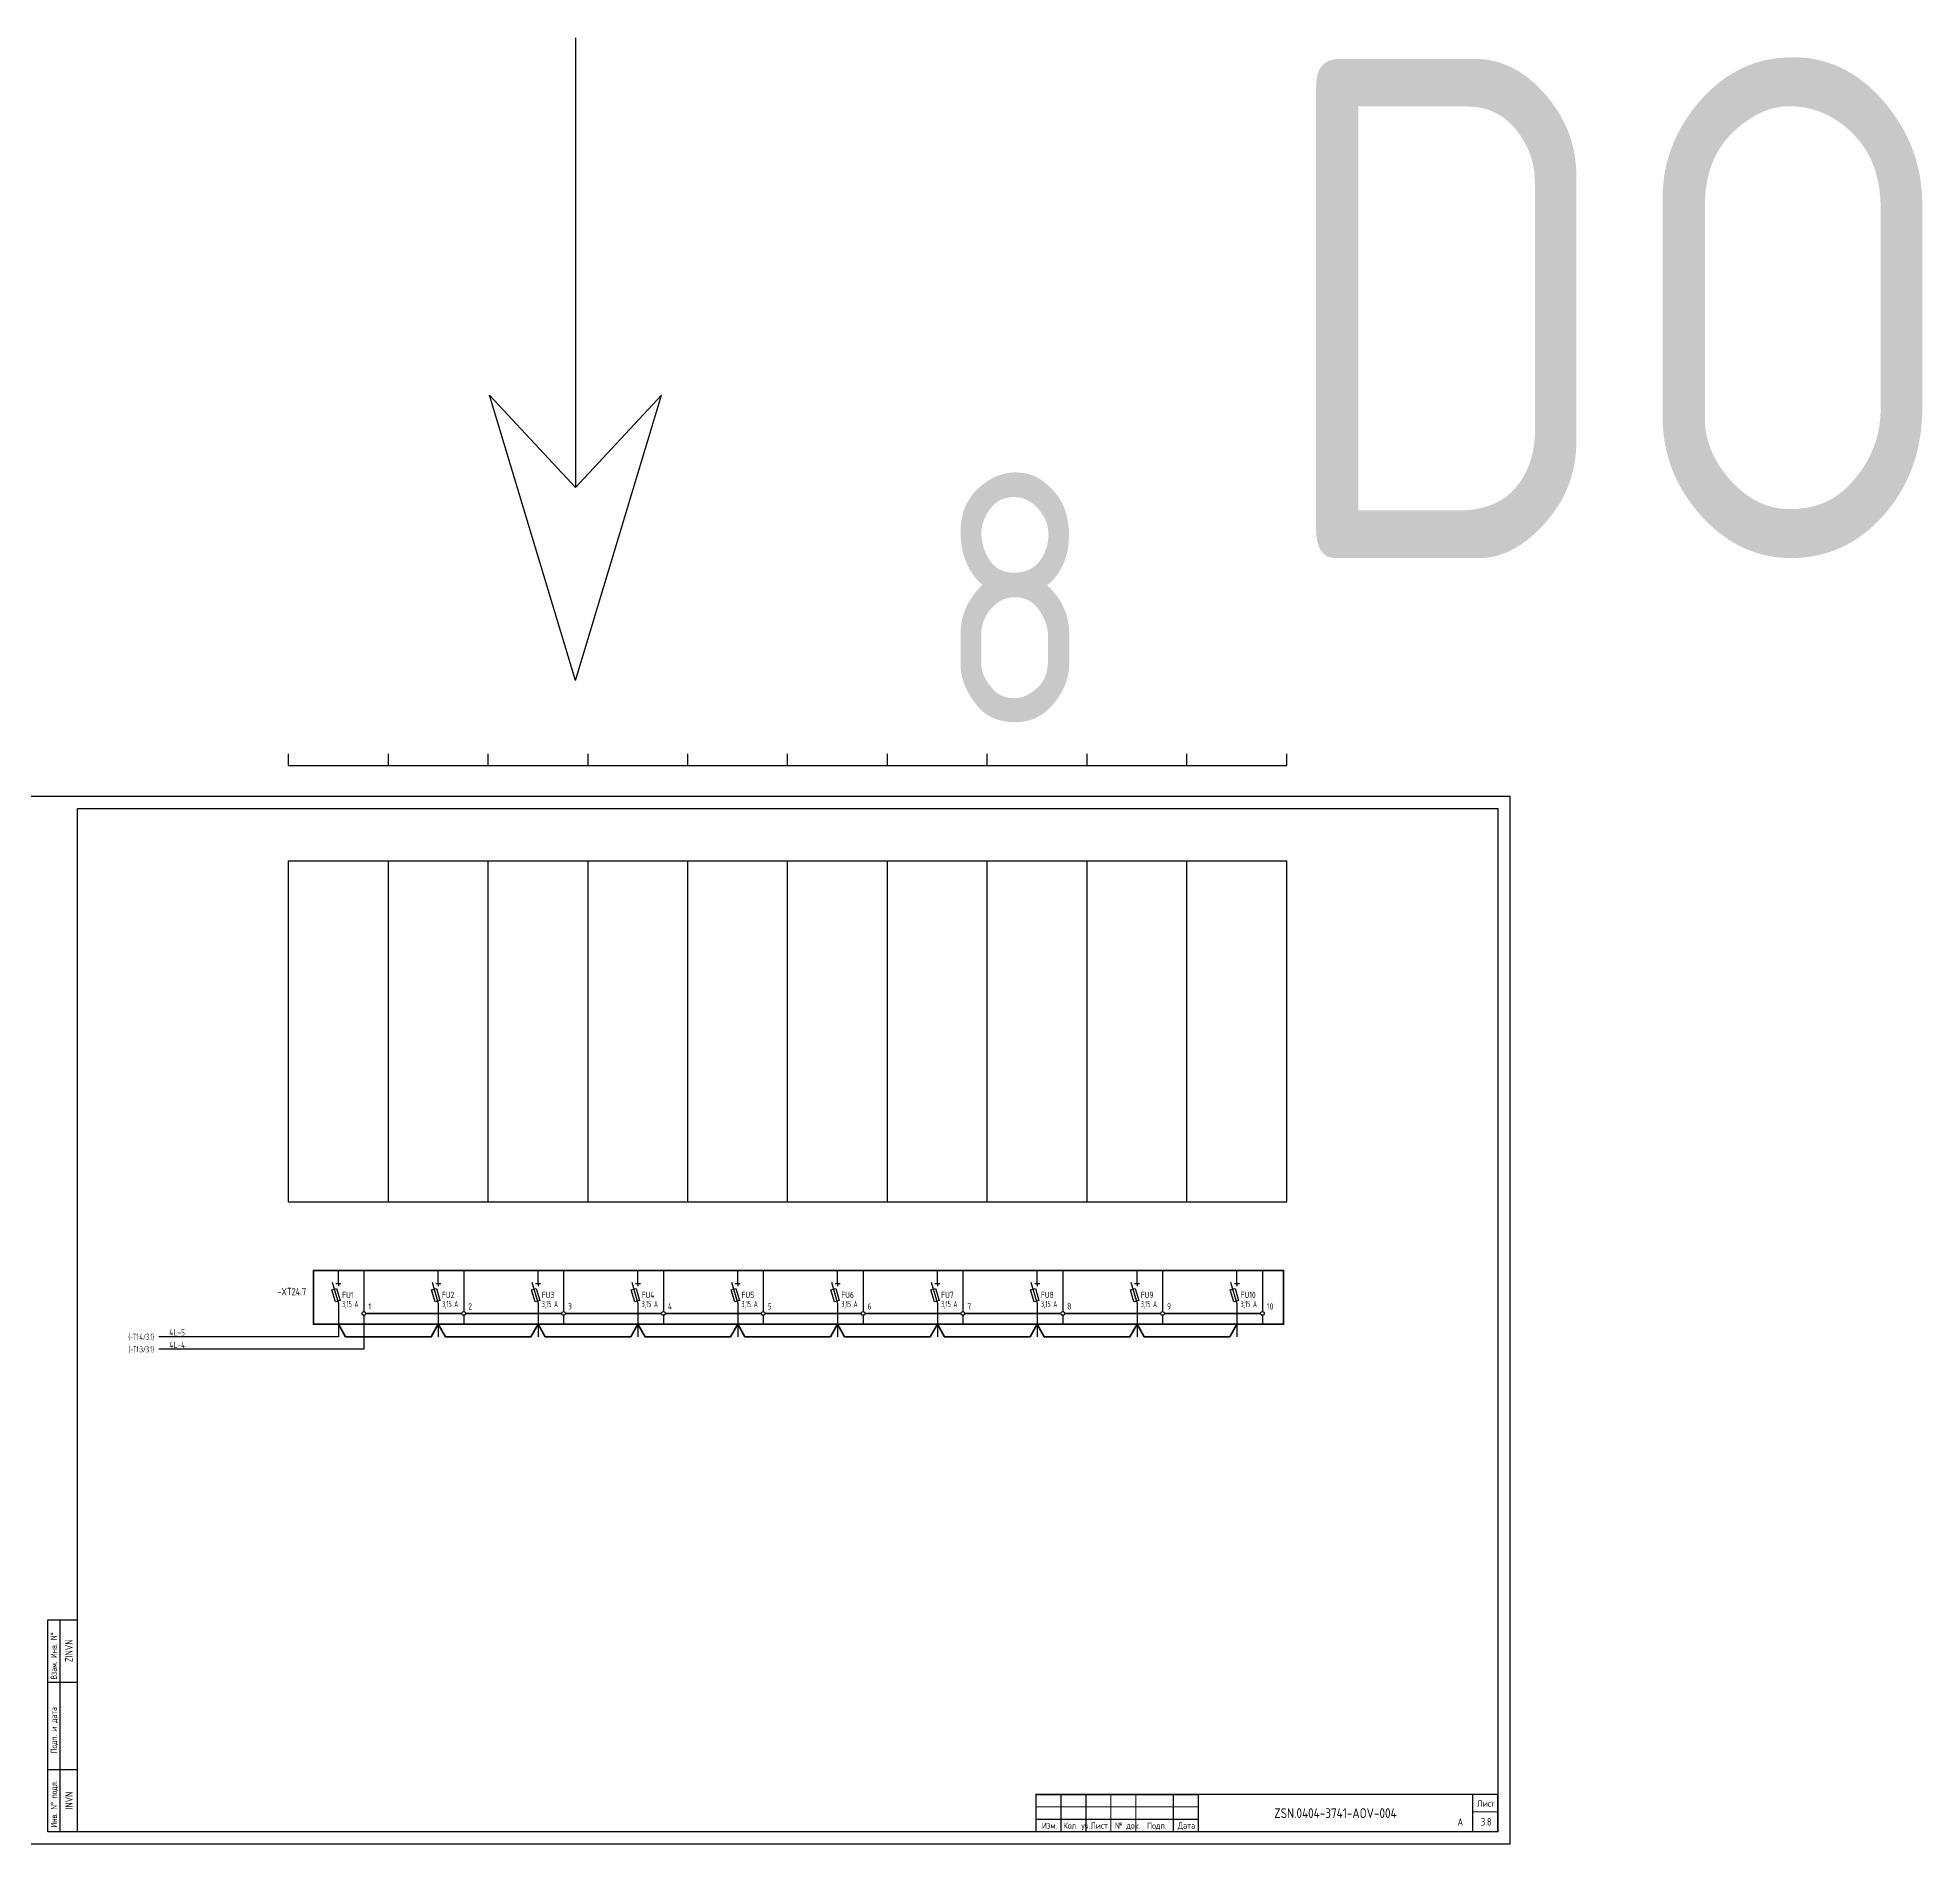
# Model space of a CAD drawing. Header units: millimetres. Extents: x 98 to 20644, y -7467 to -6136.
# Drawn here: x 4260 to 5015, y -7467 to -6743 of the extents above; entities that cross this region are included whole.
import ezdxf
from ezdxf.enums import TextEntityAlignment as Align

# ---------------------------------------------------------------- set-up
doc = ezdxf.new("R2010")
doc.units = ezdxf.units.MM
for name, color, linetype in [('Временный', 6, 'Continuous'), ('КИА_МАРКИРОВКА', 2, 'Continuous'), ('КИА_НАКЛЕЙКИ', 1, 'Continuous'), ('КИА_РАМКИ-ШТАМПЫ', 7, 'Continuous'), ('ФОРМАТ', 7, 'Continuous')]:
    doc.layers.add(name, color=color, linetype=linetype)
doc.styles.add('GOST-A 3-1', font='', dxfattribs={"height": 3})
doc.styles.add('GOSTA-2.5-1', font='', dxfattribs={"width": 0.9, "height": 2.5})
doc.styles.add('ROMAND0-100', font='romand.shx')
doc.styles.add('ROMANS0-60', font='romans.shx', dxfattribs={"width": 0.6})
doc.styles.add('ROMANS0-70', font='romans.shx', dxfattribs={"width": 0.7})
doc.styles.get('GOST-A 3-1').set_extended_font_data('GOST type A')
doc.styles.get('GOSTA-2.5-1').set_extended_font_data('GOST Type AU')

# ---------------------------------------------------------------- blocks, each defined once
blk = doc.blocks.new('frm6')
at = {"layer": 'ФОРМАТ'}
blk.add_line((-185, 15), (-120, 15), dxfattribs=at)
at = {"layer": 'ФОРМАТ', "const_width": 0.5}
blk.add_lwpolyline([(-185, 15), (-185, 0), (0, 0), (0, 15)], close=True, dxfattribs=at)
for points in [[(-175, 15), (-175, 0)], [(-165, 15), (-165, 0)], [(-155, 15), (-155, 0)], [(-145, 15), (-145, 0)], [(-130, 15), (-130, 0)], [(-120, 15), (-120, 0)], [(-10, 15), (-10, 0)], [(-185, 10), (-120, 10)], [(-10, 8), (0, 8)], [(-185, 5), (-120, 5)]]:
    blk.add_lwpolyline(points, dxfattribs=at)
at = {"layer": 'ФОРМАТ', "style": 'GOSTA-2.5-1', "width": 0.95}
for s, p in [('Лист', (-8.17, 9.36)), ('Изм.', (-182.63, 0.5)), ('Кол. уч.', (-173.96, 0.5)), ('Лист', (-163.13, 0.5)), ('№ док.', (-153.38, 0.5)), ('Подп.', (-140.5, 0.44)), ('Дата', (-128.17, 0.5))]:
    blk.add_text(s, height=2.5, dxfattribs=at).set_placement(p, align=Align.BOTTOM_LEFT)
at = {"layer": 'ФОРМАТ', "flags": 8}
for tag, style, width, p in [('R2', 'ROMANS0-70', 0.7, (-184.4, 10)), ('R1', 'ROMANS0-70', 0.7, (-184.4, 5)), ('QTY2', 'ROMANS0-70', 0.65, (-174.28, 10.29)), ('QTY1', 'ROMANS0-70', 0.65, (-174.28, 5.29)), ('SH2', 'ROMANS0-70', 0.7, (-164.3, 10)), ('SH1', 'ROMANS0-70', 0.7, (-164.3, 5)), ('ND2', 'ROMANS0-60', 0.6, (-154.34, 10)), ('ND1', 'ROMANS0-60', 0.6, (-154.34, 5)), ('SIGN2', 'ROMANS0-70', 0.7, (-144.3, 10)), ('SIGN1', 'ROMANS0-70', 0.7, (-144.3, 5)), ('DATE2', 'ROMANS0-70', 0.43, (-129.4, 10)), ('DATE1', 'ROMANS0-70', 0.43, (-129.4, 5))]:
    blk.add_attdef(tag, text='', height=3, dxfattribs=dict(at, style=style, width=width)).set_placement(p, align=Align.BOTTOM_LEFT)
at = {"layer": 'ФОРМАТ', "style": 'ROMANS0-70', "width": 0.7, "flags": 8}
blk.add_attdef('SH', text='', height=3, dxfattribs=at).set_placement((-5.16, 3.75), align=Align.MIDDLE_CENTER)
blk = doc.blocks.new('*T33')
at = {"linetype": 'ByBlock', "lineweight": -2, "transparency": 16777216}
for p, q in [((0, 0), (0, 136.705)), ((0, 136.705), (400, 136.705)), ((40, 0), (40, 136.705)), ((80, 0), (80, 136.705)), ((120, 0), (120, 136.705)), ((160, 0), (160, 136.705)), ((200, 0), (200, 136.705)), ((240, 0), (240, 136.705)), ((280, 0), (280, 136.705)), ((320, 0), (320, 136.705)), ((360, 0), (360, 136.705)), ((400, 0), (400, 136.705)), ((0, 0), (400, 0))]:
    blk.add_line(p, q, dxfattribs=at)

msp = doc.modelspace()

# ---------------------------------------------------------------- linework, layer by layer
for p, q in [((4475.45, -6743.23), (4475.45, -6923.45)), ((4475.45, -7000.73), (4441, -6886.45)), ((4441, -6886.45), (4475.45, -6923.45)), ((4475.45, -7000.73), (4509.9, -6886.45)), ((4509.9, -6886.45), (4475.45, -6923.45)), ((4256, -7047.07), (4850, -7047.07)), ((4276, -7052.07), (4845, -7052.07)), ((4276, -7462.07), (4276, -7052.07)), ((4845, -7052.07), (4845, -7462.07)), ((4850, -7467.07), (4850, -7047.07)), ((4264, -7462.07), (4264, -7377.07)), ((4264, -7377.07), (4276, -7377.07)), ((4269, -7462.07), (4269, -7377.07)), ((4264, -7402.07), (4276, -7402.07)), ((4264, -7437.07), (4276, -7437.07)), ((4269, -7437.07), (4276, -7437.07)), ((4850, -7467.07), (4256, -7467.07)), ((4276, -7462.07), (4264, -7462.07)), ((4845, -7462.07), (4276, -7462.07))]:
    msp.add_line(p, q)
at = {"color": 1}
for p, q in [((4360.5, -7034.81), (4360.5, -7030.19)), ((4400.5, -7034.81), (4400.5, -7030.19)), ((4440.5, -7034.81), (4440.5, -7030.19)), ((4480.5, -7034.81), (4480.5, -7030.19)), ((4520.5, -7034.81), (4520.5, -7030.19)), ((4560.5, -7034.81), (4560.5, -7030.19)), ((4600.5, -7034.81), (4600.5, -7030.19)), ((4640.5, -7034.81), (4640.5, -7030.19)), ((4680.5, -7034.81), (4680.5, -7030.19)), ((4720.5, -7034.81), (4720.5, -7030.19)), ((4760.5, -7034.81), (4760.5, -7030.19)), ((4360.5, -7034.81), (4400.5, -7034.81)), ((4400.5, -7034.81), (4440.5, -7034.81)), ((4440.5, -7034.81), (4480.5, -7034.81)), ((4480.5, -7034.81), (4520.5, -7034.81)), ((4520.5, -7034.81), (4560.5, -7034.81)), ((4560.5, -7034.81), (4600.5, -7034.81)), ((4600.5, -7034.81), (4640.5, -7034.81)), ((4640.5, -7034.81), (4680.5, -7034.81)), ((4680.5, -7034.81), (4720.5, -7034.81)), ((4720.5, -7034.81), (4760.5, -7034.81)), ((4380.5, -7263.73), (4308.58, -7263.73)), ((4380.5, -7258.73), (4380.5, -7263.73)), ((4390.7, -7258.73), (4390.7, -7268.73)), ((4420.5, -7258.73), (4420.5, -7263.73)), ((4460.5, -7258.73), (4460.5, -7263.73)), ((4500.5, -7258.73), (4500.5, -7263.73)), ((4540.5, -7258.73), (4540.5, -7263.73)), ((4580.5, -7258.73), (4580.5, -7263.73)), ((4620.5, -7258.73), (4620.5, -7263.73)), ((4660.5, -7258.73), (4660.5, -7263.73)), ((4700.5, -7258.73), (4700.5, -7263.73)), ((4740.5, -7258.73), (4740.5, -7263.73)), ((4390.7, -7268.73), (4308.58, -7268.73))]:
    msp.add_line(p, q, dxfattribs=at)
at = {"color": 0}
for p, q in [((4380.5, -7242.39), (4380.5, -7237.13)), ((4390.7, -7237.13), (4390.7, -7253.62)), ((4420.5, -7242.39), (4420.5, -7237.13)), ((4430.7, -7237.13), (4430.7, -7253.62)), ((4460.5, -7242.39), (4460.5, -7237.13)), ((4470.7, -7237.13), (4470.7, -7253.62)), ((4500.5, -7242.39), (4500.5, -7237.13)), ((4510.7, -7237.13), (4510.7, -7253.62)), ((4540.5, -7242.39), (4540.5, -7237.13)), ((4550.7, -7237.13), (4550.7, -7253.62)), ((4580.5, -7242.39), (4580.5, -7237.13)), ((4590.7, -7237.13), (4590.7, -7253.62)), ((4620.5, -7242.39), (4620.5, -7237.13)), ((4630.7, -7237.13), (4630.7, -7253.62)), ((4660.5, -7242.39), (4660.5, -7237.13)), ((4670.7, -7237.13), (4670.7, -7253.62)), ((4700.5, -7242.39), (4700.5, -7237.13)), ((4710.7, -7237.13), (4710.7, -7253.62)), ((4740.5, -7242.39), (4740.5, -7237.13)), ((4750.7, -7237.13), (4750.7, -7253.62)), ((4377.85, -7244.95), (4379.77, -7244.38)), ((4379.27, -7249.74), (4377.85, -7244.95)), ((4378, -7241.88), (4380.5, -7250.38)), ((4381.19, -7249.17), (4379.27, -7249.74)), ((4379.5, -7242.39), (4381.5, -7242.39)), ((4379.77, -7244.38), (4381.19, -7249.17)), ((4380.5, -7242.39), (4380.5, -7243.39)), ((4417.85, -7244.95), (4419.77, -7244.38)), ((4419.27, -7249.74), (4417.85, -7244.95)), ((4418, -7241.88), (4420.5, -7250.38)), ((4421.19, -7249.17), (4419.27, -7249.74)), ((4419.5, -7242.39), (4421.5, -7242.39)), ((4419.77, -7244.38), (4421.19, -7249.17)), ((4420.5, -7242.39), (4420.5, -7243.39)), ((4457.85, -7244.95), (4459.77, -7244.38)), ((4459.27, -7249.74), (4457.85, -7244.95)), ((4458, -7241.88), (4460.5, -7250.38)), ((4461.19, -7249.17), (4459.27, -7249.74)), ((4459.5, -7242.39), (4461.5, -7242.39)), ((4459.77, -7244.38), (4461.19, -7249.17)), ((4460.5, -7242.39), (4460.5, -7243.39)), ((4497.85, -7244.95), (4499.77, -7244.38)), ((4499.27, -7249.74), (4497.85, -7244.95)), ((4498, -7241.88), (4500.5, -7250.38)), ((4501.19, -7249.17), (4499.27, -7249.74)), ((4499.5, -7242.39), (4501.5, -7242.39)), ((4499.77, -7244.38), (4501.19, -7249.17)), ((4500.5, -7242.39), (4500.5, -7243.39)), ((4537.85, -7244.95), (4539.77, -7244.38)), ((4539.27, -7249.74), (4537.85, -7244.95)), ((4538, -7241.88), (4540.5, -7250.38)), ((4541.19, -7249.17), (4539.27, -7249.74)), ((4539.5, -7242.39), (4541.5, -7242.39)), ((4539.77, -7244.38), (4541.19, -7249.17)), ((4540.5, -7242.39), (4540.5, -7243.39)), ((4577.85, -7244.95), (4579.77, -7244.38)), ((4579.27, -7249.74), (4577.85, -7244.95)), ((4578, -7241.88), (4580.5, -7250.38)), ((4581.19, -7249.17), (4579.27, -7249.74)), ((4579.5, -7242.39), (4581.5, -7242.39)), ((4579.77, -7244.38), (4581.19, -7249.17)), ((4580.5, -7242.39), (4580.5, -7243.39)), ((4617.85, -7244.95), (4619.77, -7244.38)), ((4619.27, -7249.74), (4617.85, -7244.95)), ((4618, -7241.88), (4620.5, -7250.38)), ((4621.19, -7249.17), (4619.27, -7249.74)), ((4619.5, -7242.39), (4621.5, -7242.39)), ((4619.77, -7244.38), (4621.19, -7249.17)), ((4620.5, -7242.39), (4620.5, -7243.39)), ((4657.85, -7244.95), (4659.77, -7244.38)), ((4659.27, -7249.74), (4657.85, -7244.95)), ((4658, -7241.88), (4660.5, -7250.38)), ((4661.19, -7249.17), (4659.27, -7249.74)), ((4659.5, -7242.39), (4661.5, -7242.39)), ((4659.77, -7244.38), (4661.19, -7249.17)), ((4660.5, -7242.39), (4660.5, -7243.39)), ((4697.85, -7244.95), (4699.77, -7244.38)), ((4699.27, -7249.74), (4697.85, -7244.95)), ((4698, -7241.88), (4700.5, -7250.38)), ((4701.19, -7249.17), (4699.27, -7249.74)), ((4699.5, -7242.39), (4701.5, -7242.39)), ((4699.77, -7244.38), (4701.19, -7249.17)), ((4700.5, -7242.39), (4700.5, -7243.39)), ((4737.85, -7244.95), (4739.77, -7244.38)), ((4739.27, -7249.74), (4737.85, -7244.95)), ((4738, -7241.88), (4740.5, -7250.38)), ((4741.19, -7249.17), (4739.27, -7249.74)), ((4739.5, -7242.39), (4741.5, -7242.39)), ((4739.77, -7244.38), (4741.19, -7249.17)), ((4740.5, -7242.39), (4740.5, -7243.39)), ((4380.5, -7250.38), (4380.5, -7258.73)), ((4390.7, -7255.12), (4390.7, -7258.73)), ((4420.5, -7250.38), (4420.5, -7258.73)), ((4430.7, -7255.12), (4430.7, -7258.73)), ((4460.5, -7250.38), (4460.5, -7258.73)), ((4470.7, -7255.12), (4470.7, -7258.73)), ((4500.5, -7250.38), (4500.5, -7258.73)), ((4510.7, -7255.12), (4510.7, -7258.73)), ((4540.5, -7250.38), (4540.5, -7258.73)), ((4550.7, -7255.12), (4550.7, -7258.73)), ((4580.5, -7250.38), (4580.5, -7258.73)), ((4590.7, -7255.12), (4590.7, -7258.73)), ((4620.5, -7250.38), (4620.5, -7258.73)), ((4630.7, -7255.12), (4630.7, -7258.73)), ((4660.5, -7250.38), (4660.5, -7258.73)), ((4670.7, -7255.12), (4670.7, -7258.73)), ((4700.5, -7250.38), (4700.5, -7258.73)), ((4710.7, -7255.12), (4710.7, -7258.73)), ((4740.5, -7250.38), (4740.5, -7258.73)), ((4750.7, -7255.12), (4750.7, -7258.73))]:
    msp.add_line(p, q, dxfattribs=at)
at = {"color": 1, "linetype": 'Continuous', "lineweight": 40, "ltscale": 8}
for p, q in [((4391.45, -7254.37), (4429.95, -7254.37)), ((4431.45, -7254.37), (4469.95, -7254.37)), ((4471.45, -7254.37), (4509.95, -7254.37)), ((4511.45, -7254.37), (4549.95, -7254.37)), ((4551.45, -7254.37), (4589.95, -7254.37)), ((4591.45, -7254.37), (4629.95, -7254.37)), ((4631.45, -7254.37), (4669.95, -7254.37)), ((4671.45, -7254.37), (4709.95, -7254.37)), ((4711.45, -7254.37), (4749.95, -7254.37))]:
    msp.add_line(p, q, dxfattribs=at)
at = {"color": 0, "lineweight": 40}
msp.add_lwpolyline([(4370.51, -7237.13), (4759.19, -7237.13), (4759.19, -7258.73), (4370.51, -7258.73)], close=True, dxfattribs=at)
at = {"color": 1, "lineweight": 50}
for points in [[(4380.5, -7258.73), (4383.34, -7263.73), (4417.66, -7263.73), (4420.5, -7258.73)], [(4420.5, -7258.73), (4423.34, -7263.73), (4457.66, -7263.73), (4460.5, -7258.73)], [(4460.5, -7258.73), (4463.34, -7263.73), (4497.66, -7263.73), (4500.5, -7258.73)], [(4500.5, -7258.73), (4503.34, -7263.73), (4537.66, -7263.73), (4540.5, -7258.73)], [(4540.5, -7258.73), (4543.34, -7263.73), (4577.66, -7263.73), (4580.5, -7258.73)], [(4580.5, -7258.73), (4583.34, -7263.73), (4617.66, -7263.73), (4620.5, -7258.73)], [(4620.5, -7258.73), (4623.34, -7263.73), (4657.66, -7263.73), (4660.5, -7258.73)], [(4660.5, -7258.73), (4663.34, -7263.73), (4697.66, -7263.73), (4700.5, -7258.73)], [(4700.5, -7258.73), (4703.34, -7263.73), (4737.66, -7263.73), (4740.5, -7258.73)]]:
    msp.add_lwpolyline(points, dxfattribs=at)
at = {"color": 0}
for centre in [(4390.7, -7254.37), (4430.7, -7254.37), (4470.7, -7254.37), (4510.7, -7254.37), (4550.7, -7254.37), (4590.7, -7254.37), (4630.7, -7254.37), (4670.7, -7254.37), (4710.7, -7254.37), (4750.7, -7254.37)]:
    msp.add_circle(centre, 0.75, dxfattribs=at)
at = {"layer": 'КИА_МАРКИРОВКА'}
for p, q in [((4440.5, -7237.13), (4480.5, -7237.13)), ((4480.5, -7237.13), (4520.5, -7237.13))]:
    msp.add_line(p, q, dxfattribs=at)

# ---------------------------------------------------------------- block references
msp.add_blockref('*T33', (4360.5, -7209.67))
at = {"layer": 'КИА_РАМКИ-ШТАМПЫ'}
ref = msp.add_blockref('frm6', (4845, -7462.07), dxfattribs=at)
ref.add_attrib('TITLE', 'ZSN.0404-3741-AOV-004', dxfattribs={"layer": '0', "height": 3.9, "style": 'ROMAND0-100', "width": 0.8, "flags": 8}).set_placement((4780, -7454.57), align=Align.MIDDLE_CENTER)
ref.add_attrib('SH', '3.8', dxfattribs={"layer": '0', "height": 3, "style": 'ROMANS0-70', "width": 0.7, "flags": 8}).set_placement((4840.4, -7458.07), align=Align.MIDDLE_CENTER)
ref.add_attrib('REV', 'А', dxfattribs={"layer": '0', "height": 3, "style": 'ROMANS0-70', "width": 0.7, "flags": 8}).set_placement((4830.03, -7458.09), align=Align.MIDDLE_CENTER)

# ---------------------------------------------------------------- texts
at = {"style": 'GOST-A 3-1'}
for s, height, p in [('DO', 200, (4754.94, -6951.72)), ('8', 100, (4621.13, -7017.74))]:
    msp.add_text(s, height=height, dxfattribs=at).set_placement(p)
at = {"style": 'GOSTA-2.5-1'}
for s, width, p in [('FU1', 0.9, (4382, -7248.2)), ('FU2', 0.9, (4422, -7248.2)), ('FU3', 0.9, (4462, -7248.2)), ('FU4', 0.9, (4502, -7248.2)), ('FU5', 0.9, (4542, -7248.2)), ('FU6', 0.9, (4582, -7248.2)), ('FU7', 0.9, (4622, -7248.2)), ('FU8', 0.9, (4662, -7248.2)), ('FU9', 0.9, (4702, -7248.2)), ('FU10', 0.9, (4742, -7248.2)), ('3,15 A', 0.7, (4382, -7251.84)), ('1', 0.9, (4392.5, -7252.8)), ('3,15 A', 0.7, (4422, -7251.84)), ('2', 0.9, (4432.5, -7252.8)), ('3,15 A', 0.7, (4462, -7251.84)), ('3', 0.9, (4472.5, -7252.8)), ('3,15 A', 0.7, (4502, -7251.84)), ('4', 0.9, (4512.5, -7252.8)), ('3,15 A', 0.7, (4542, -7251.84)), ('5', 0.9, (4552.5, -7252.8)), ('3,15 A', 0.7, (4582, -7251.84)), ('6', 0.9, (4592.5, -7252.8)), ('3,15 A', 0.7, (4622, -7251.84)), ('7', 0.9, (4632.5, -7252.8)), ('3,15 A', 0.7, (4662, -7251.84)), ('8', 0.9, (4672.5, -7252.8)), ('3,15 A', 0.7, (4702, -7251.84)), ('9', 0.9, (4712.5, -7252.8)), ('3,15 A', 0.7, (4742, -7251.84)), ('10', 0.9, (4752.5, -7252.8))]:
    msp.add_text(s, height=2.5, dxfattribs=dict(at, width=width)).set_placement(p)
at = {"style": 'ROMANS0-70', "width": 0.7}
for s, p in [('Взам. Инв. N%%d', (4268.46, -7401.07)), ('Подп. и дата', (4268.46, -7430.6)), ('Инв. N%%d подл.', (4268.46, -7460.37))]:
    msp.add_text(s, height=2.5, rotation=90, dxfattribs=at).set_placement(p, align=Align.BOTTOM_LEFT)
at = {"style": 'ROMANS0-70', "width": 0.7, "flags": 12}
for tag, p in [('ZINVN', (4272.5, -7389.57)), ('INVN', (4272.5, -7449.57))]:
    msp.add_attdef(tag, text='', height=3, rotation=90, dxfattribs=at).set_placement(p, align=Align.MIDDLE_CENTER)
at = {"layer": 'Временный', "style": 'GOSTA-2.5-1', "width": 0.7}
for s, p in [('(-T1:4/3.1)', (4306.57, -7264.99)), ('(-T1:3/3.1)', (4306.57, -7269.99))]:
    msp.add_text(s, height=2.5, dxfattribs=at).set_placement(p, align=Align.RIGHT)
at = {"layer": 'КИА_МАРКИРОВКА', "style": 'GOSTA-2.5-1', "width": 0.9}
for s, p in [('4L-5', (4312.72, -7263.21)), ('4L-4', (4312.72, -7268.21))]:
    msp.add_text(s, height=2.5, dxfattribs=at).set_placement(p)
at = {"layer": 'КИА_НАКЛЕЙКИ', "style": 'GOST-A 3-1'}
msp.add_text('-XT24.7', height=3, dxfattribs=at).set_placement((4355.99, -7247.12))

doc.saveas('drawing.dxf')
